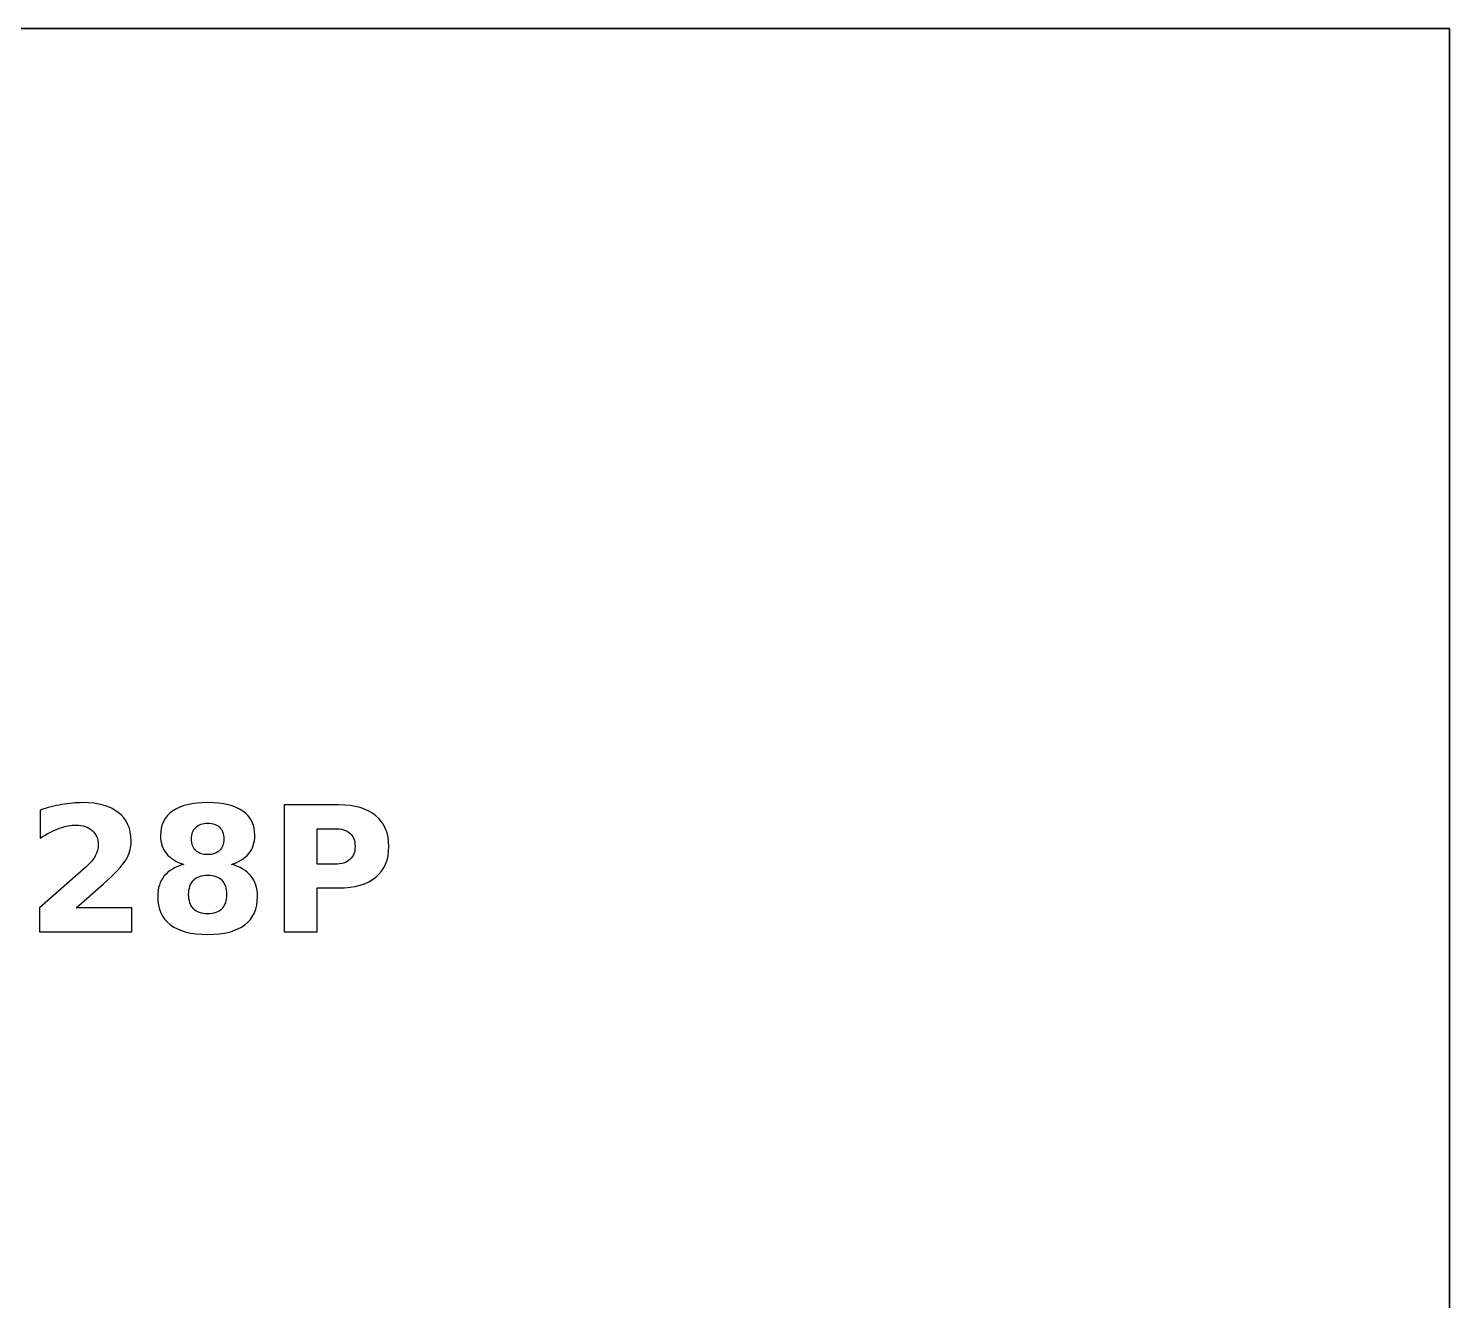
# Model space of a CAD drawing. Header units: centimetres. Extents: x -12.6 to -8.4, y -22.9 to -6.8.
# Drawn here: x -10.132 to -8.5, y -8.31 to -6.85 of the extents above; entities that cross this region are included whole.
import ezdxf

# ---------------------------------------------------------------- set-up
doc = ezdxf.new("R2010")
doc.units = ezdxf.units.CM
doc.header["$MEASUREMENT"] = 0
doc.layers.add('Layer 1', color=7, linetype='Continuous')

msp = doc.modelspace()

# ---------------------------------------------------------------- linework, layer by layer
at = {"layer": 'Layer 1', "color": 7, "lineweight": 35}
msp.add_open_spline([(-12.5, -6.85), (-12.5, -6.85), (-8.5, -6.85), (-8.5, -6.85), (-8.5, -6.85), (-8.5, -6.85), (-8.5, -22.85), (-8.5, -22.85), (-8.5, -22.85), (-8.5, -22.85), (-12.5, -22.85), (-12.5, -22.85), (-12.5, -22.85), (-12.5, -22.85), (-12.5, -6.85), (-12.5, -6.85)], degree=3, knots=[0, 0, 0, 0, 0.25, 0.25, 0.25, 0.25, 0.5, 0.5, 0.5, 0.5, 0.75, 0.75, 0.75, 0.75, 1, 1, 1, 1], dxfattribs=at)
at = {"layer": 'Layer 1', "color": 250}
for points, knots in [([(-10.07695, -7.85948), (-10.07695, -7.85948), (-10.01278, -7.85948), (-10.01278, -7.85948), (-10.01278, -7.85948), (-10.01278, -7.85948), (-10.01278, -7.88711), (-10.01278, -7.88711), (-10.01278, -7.88711), (-10.01278, -7.88711), (-10.11875, -7.88711), (-10.11875, -7.88711), (-10.11875, -7.88711), (-10.11875, -7.88711), (-10.11875, -7.85948), (-10.11875, -7.85948), (-10.11875, -7.85948), (-10.11875, -7.85948), (-10.06551, -7.81251), (-10.06551, -7.81251), (-10.06551, -7.81251), (-10.06075, -7.80821), (-10.05725, -7.80401), (-10.05498, -7.79991), (-10.05498, -7.79991), (-10.05268, -7.79581), (-10.05155, -7.79154), (-10.05155, -7.78711), (-10.05155, -7.78711), (-10.05155, -7.78028), (-10.05385, -7.77478), (-10.05845, -7.77061), (-10.05845, -7.77061), (-10.06301, -7.76644), (-10.06911, -7.76438), (-10.07675, -7.76438), (-10.07675, -7.76438), (-10.08261, -7.76438), (-10.08901, -7.76564), (-10.09598, -7.76814), (-10.09598, -7.76814), (-10.10295, -7.77064), (-10.11041, -7.77438), (-10.11835, -7.77931), (-10.11835, -7.77931), (-10.11835, -7.77931), (-10.11835, -7.74728), (-10.11835, -7.74728), (-10.11835, -7.74728), (-10.10988, -7.74448), (-10.10151, -7.74234), (-10.09325, -7.74088), (-10.09325, -7.74088), (-10.08498, -7.73941), (-10.07688, -7.73868), (-10.06891, -7.73868), (-10.06891, -7.73868), (-10.05148, -7.73868), (-10.03791, -7.74251), (-10.02825, -7.75021), (-10.02825, -7.75021), (-10.01858, -7.75788), (-10.01375, -7.76858), (-10.01375, -7.78234), (-10.01375, -7.78234), (-10.01375, -7.79028), (-10.01581, -7.79768), (-10.01991, -7.80454), (-10.01991, -7.80454), (-10.02401, -7.81141), (-10.03265, -7.82061), (-10.04578, -7.83214), (-10.04578, -7.83214), (-10.04578, -7.83214), (-10.07695, -7.85948), (-10.07695, -7.85948)], [0, 0, 0, 0, 0.0526316, 0.0526316, 0.0526316, 0.0526316, 0.1052632, 0.1052632, 0.1052632, 0.1052632, 0.1578947, 0.1578947, 0.1578947, 0.1578947, 0.2105263, 0.2105263, 0.2105263, 0.2105263, 0.2631579, 0.2631579, 0.2631579, 0.2631579, 0.3157895, 0.3157895, 0.3157895, 0.3157895, 0.3684211, 0.3684211, 0.3684211, 0.3684211, 0.4210526, 0.4210526, 0.4210526, 0.4210526, 0.4736842, 0.4736842, 0.4736842, 0.4736842, 0.5263158, 0.5263158, 0.5263158, 0.5263158, 0.5789474, 0.5789474, 0.5789474, 0.5789474, 0.6315789, 0.6315789, 0.6315789, 0.6315789, 0.6842105, 0.6842105, 0.6842105, 0.6842105, 0.7368421, 0.7368421, 0.7368421, 0.7368421, 0.7894737, 0.7894737, 0.7894737, 0.7894737, 0.8421053, 0.8421053, 0.8421053, 0.8421053, 0.8947368, 0.8947368, 0.8947368, 0.8947368, 0.9473684, 0.9473684, 0.9473684, 0.9473684, 1, 1, 1, 1]), ([(-9.95324, -7.80948), (-9.96208, -7.80681), (-9.96874, -7.80271), (-9.97324, -7.79718), (-9.97324, -7.79718), (-9.97774, -7.79164), (-9.97998, -7.78474), (-9.97998, -7.77648), (-9.97998, -7.77648), (-9.97998, -7.76418), (-9.97538, -7.75478), (-9.96621, -7.74834), (-9.96621, -7.74834), (-9.95704, -7.74191), (-9.94354, -7.73868), (-9.92578, -7.73868), (-9.92578, -7.73868), (-9.90814, -7.73868), (-9.89471, -7.74188), (-9.88554, -7.74831), (-9.88554, -7.74831), (-9.87638, -7.75471), (-9.87178, -7.76411), (-9.87178, -7.77648), (-9.87178, -7.77648), (-9.87178, -7.78474), (-9.87404, -7.79164), (-9.87854, -7.79718), (-9.87854, -7.79718), (-9.88308, -7.80271), (-9.88978, -7.80681), (-9.89861, -7.80948), (-9.89861, -7.80948), (-9.88871, -7.81221), (-9.88124, -7.81664), (-9.87621, -7.82281), (-9.87621, -7.82281), (-9.87118, -7.82894), (-9.86864, -7.83671), (-9.86864, -7.84611), (-9.86864, -7.84611), (-9.86864, -7.86054), (-9.87344, -7.87148), (-9.88304, -7.87884), (-9.88304, -7.87884), (-9.89264, -7.88624), (-9.90691, -7.88994), (-9.92578, -7.88994), (-9.92578, -7.88994), (-9.94474, -7.88994), (-9.95904, -7.88624), (-9.96871, -7.87884), (-9.96871, -7.87884), (-9.97838, -7.87148), (-9.98321, -7.86054), (-9.98321, -7.84611), (-9.98321, -7.84611), (-9.98321, -7.83671), (-9.98068, -7.82894), (-9.97564, -7.82281), (-9.97564, -7.82281), (-9.97061, -7.81664), (-9.96314, -7.81221), (-9.95324, -7.80948)], [0, 0, 0, 0, 0.0625, 0.0625, 0.0625, 0.0625, 0.125, 0.125, 0.125, 0.125, 0.1875, 0.1875, 0.1875, 0.1875, 0.25, 0.25, 0.25, 0.25, 0.3125, 0.3125, 0.3125, 0.3125, 0.375, 0.375, 0.375, 0.375, 0.4375, 0.4375, 0.4375, 0.4375, 0.5, 0.5, 0.5, 0.5, 0.5625, 0.5625, 0.5625, 0.5625, 0.625, 0.625, 0.625, 0.625, 0.6875, 0.6875, 0.6875, 0.6875, 0.75, 0.75, 0.75, 0.75, 0.8125, 0.8125, 0.8125, 0.8125, 0.875, 0.875, 0.875, 0.875, 0.9375, 0.9375, 0.9375, 0.9375, 1, 1, 1, 1]), ([(-9.83787, -7.74131), (-9.83787, -7.74131), (-9.77547, -7.74131), (-9.77547, -7.74131), (-9.77547, -7.74131), (-9.75691, -7.74131), (-9.74267, -7.74544), (-9.73274, -7.75368), (-9.73274, -7.75368), (-9.72281, -7.76191), (-9.71784, -7.77364), (-9.71784, -7.78888), (-9.71784, -7.78888), (-9.71784, -7.80414), (-9.72281, -7.81591), (-9.73274, -7.82414), (-9.73274, -7.82414), (-9.74267, -7.83238), (-9.75691, -7.83651), (-9.77547, -7.83651), (-9.77547, -7.83651), (-9.77547, -7.83651), (-9.80027, -7.83651), (-9.80027, -7.83651), (-9.80027, -7.83651), (-9.80027, -7.83651), (-9.80027, -7.88711), (-9.80027, -7.88711), (-9.80027, -7.88711), (-9.80027, -7.88711), (-9.83787, -7.88711), (-9.83787, -7.88711), (-9.83787, -7.88711), (-9.83787, -7.88711), (-9.83787, -7.74131), (-9.83787, -7.74131)], [0, 0, 0, 0, 0.1111111, 0.1111111, 0.1111111, 0.1111111, 0.2222222, 0.2222222, 0.2222222, 0.2222222, 0.3333333, 0.3333333, 0.3333333, 0.3333333, 0.4444444, 0.4444444, 0.4444444, 0.4444444, 0.5555556, 0.5555556, 0.5555556, 0.5555556, 0.6666667, 0.6666667, 0.6666667, 0.6666667, 0.7777778, 0.7777778, 0.7777778, 0.7777778, 0.8888889, 0.8888889, 0.8888889, 0.8888889, 1, 1, 1, 1]), ([(-9.94444, -7.78028), (-9.94444, -7.78608), (-9.94284, -7.79054), (-9.93961, -7.79364), (-9.93961, -7.79364), (-9.93638, -7.79678), (-9.93178, -7.79834), (-9.92578, -7.79834), (-9.92578, -7.79834), (-9.91991, -7.79834), (-9.91538, -7.79678), (-9.91221, -7.79364), (-9.91221, -7.79364), (-9.90901, -7.79054), (-9.90741, -7.78608), (-9.90741, -7.78028), (-9.90741, -7.78028), (-9.90741, -7.77448), (-9.90901, -7.77004), (-9.91221, -7.76694), (-9.91221, -7.76694), (-9.91538, -7.76384), (-9.91991, -7.76231), (-9.92578, -7.76231), (-9.92578, -7.76231), (-9.93178, -7.76231), (-9.93638, -7.76388), (-9.93961, -7.76701), (-9.93961, -7.76701), (-9.94284, -7.77011), (-9.94444, -7.77454), (-9.94444, -7.78028)], [0, 0, 0, 0, 0.125, 0.125, 0.125, 0.125, 0.25, 0.25, 0.25, 0.25, 0.375, 0.375, 0.375, 0.375, 0.5, 0.5, 0.5, 0.5, 0.625, 0.625, 0.625, 0.625, 0.75, 0.75, 0.75, 0.75, 0.875, 0.875, 0.875, 0.875, 1, 1, 1, 1]), ([(-9.80027, -7.76854), (-9.80027, -7.76854), (-9.80027, -7.80928), (-9.80027, -7.80928), (-9.80027, -7.80928), (-9.80027, -7.80928), (-9.77947, -7.80928), (-9.77947, -7.80928), (-9.77947, -7.80928), (-9.77217, -7.80928), (-9.76654, -7.80751), (-9.76257, -7.80394), (-9.76257, -7.80394), (-9.75861, -7.80041), (-9.75661, -7.79538), (-9.75661, -7.78888), (-9.75661, -7.78888), (-9.75661, -7.78234), (-9.75861, -7.77734), (-9.76257, -7.77381), (-9.76257, -7.77381), (-9.76654, -7.77031), (-9.77217, -7.76854), (-9.77947, -7.76854), (-9.77947, -7.76854), (-9.77947, -7.76854), (-9.80027, -7.76854), (-9.80027, -7.76854)], [0, 0, 0, 0, 0.1428571, 0.1428571, 0.1428571, 0.1428571, 0.2857143, 0.2857143, 0.2857143, 0.2857143, 0.4285714, 0.4285714, 0.4285714, 0.4285714, 0.5714286, 0.5714286, 0.5714286, 0.5714286, 0.7142857, 0.7142857, 0.7142857, 0.7142857, 0.8571429, 0.8571429, 0.8571429, 0.8571429, 1, 1, 1, 1]), ([(-9.92578, -7.82188), (-9.93281, -7.82188), (-9.93824, -7.82381), (-9.94201, -7.82764), (-9.94201, -7.82764), (-9.94578, -7.83148), (-9.94768, -7.83698), (-9.94768, -7.84414), (-9.94768, -7.84414), (-9.94768, -7.85131), (-9.94578, -7.85678), (-9.94201, -7.86061), (-9.94201, -7.86061), (-9.93824, -7.86441), (-9.93281, -7.86631), (-9.92578, -7.86631), (-9.92578, -7.86631), (-9.91881, -7.86631), (-9.91348, -7.86441), (-9.90974, -7.86061), (-9.90974, -7.86061), (-9.90604, -7.85678), (-9.90418, -7.85131), (-9.90418, -7.84414), (-9.90418, -7.84414), (-9.90418, -7.83691), (-9.90604, -7.83141), (-9.90974, -7.82758), (-9.90974, -7.82758), (-9.91348, -7.82378), (-9.91881, -7.82188), (-9.92578, -7.82188)], [0, 0, 0, 0, 0.125, 0.125, 0.125, 0.125, 0.25, 0.25, 0.25, 0.25, 0.375, 0.375, 0.375, 0.375, 0.5, 0.5, 0.5, 0.5, 0.625, 0.625, 0.625, 0.625, 0.75, 0.75, 0.75, 0.75, 0.875, 0.875, 0.875, 0.875, 1, 1, 1, 1])]:
    msp.add_open_spline(points, degree=3, knots=knots, dxfattribs=at)

doc.saveas('drawing.dxf')
